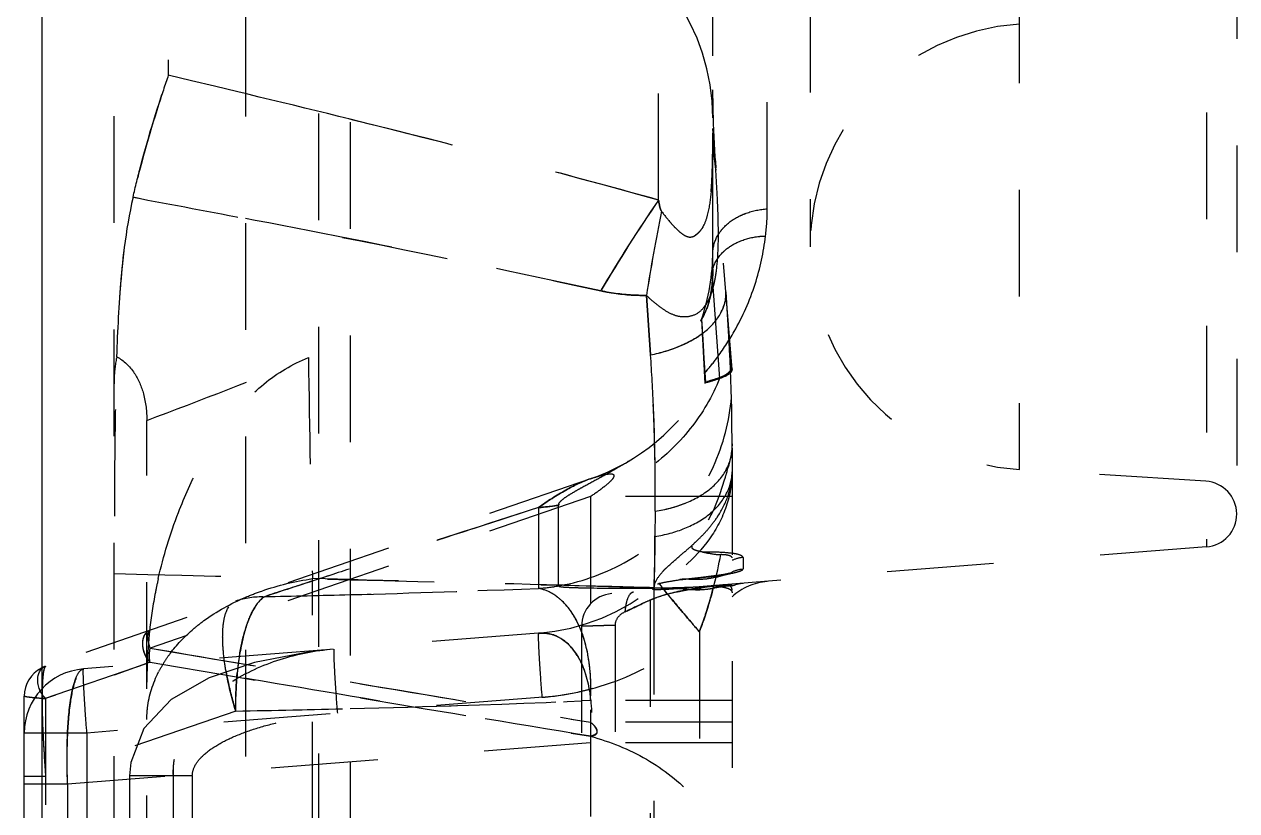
# Model space of a CAD drawing. Header units: millimetres. Extents: x 2141 to 4292, y -4498 to 2648.
# Drawn here: x 3637.15 to 3655.71, y -284.09 to -272.04 of the extents above; entities that cross this region are included whole.
import ezdxf

# ---------------------------------------------------------------- set-up
doc = ezdxf.new("R2010")
doc.units = ezdxf.units.MM
doc.header["$LTSCALE"] = 16.335
doc.linetypes.add('HIDDEN', pattern=[0.2, 0.1, -0.1])
doc.layers.add('21', color=7, linetype='CONTINUOUS')

msp = doc.modelspace()

# ---------------------------------------------------------------- linework, layer by layer
at = {"layer": '21', "color": 8, "linetype": 'HIDDEN'}
for p, q in [((3638.523, -307.753), (3638.523, -120.925)), ((3640.533, -134.607), (3640.533, -307.753)), ((3639.353, -135.371), (3639.353, -272.822)), ((3647.688, -275.791), (3647.688, -137.764)), ((3655.244, -162.316), (3655.244, -280.044)), ((3655.708, -162.819), (3655.708, -279.542)), ((3652.38, -163.5), (3652.38, -278.86)), ((3649.176, -166.91), (3649.176, -275.45)), ((3646.858, -274.732), (3646.858, -225.241)), ((3641.661, -247.272), (3641.648, -300.815)), ((3642.135, -247.402), (3642.135, -300.374)), ((3648.522, -274.868), (3648.522, -268.473)), ((3647.983, -277.325), (3647.688, -273.639)), ((3647.736, -274.238), (3647.722, -274.054)), ((3647.73, -274.167), (3647.736, -274.241)), ((3647.671, -275.847), (3647.789, -277.463)), ((3647.888, -276.136), (3647.959, -277.332)), ((3646.672, -276.192), (3646.735, -277.104)), ((3646.735, -277.104), (3646.672, -276.192)), ((3647.506, -276.583), (3647.504, -276.589)), ((3647.514, -276.56), (3647.568, -277.541)), ((3647.579, -277.521), (3647.529, -276.785)), ((3647.529, -276.785), (3647.54, -276.961)), ((3647.54, -276.961), (3647.553, -277.159)), ((3647.553, -277.159), (3647.567, -277.379)), ((3647.57, -277.429), (3647.567, -277.379)), ((3647.577, -277.527), (3647.57, -277.429)), ((3647.983, -277.331), (3647.983, -277.33)), ((3647.983, -277.332), (3647.983, -277.331)), ((3647.573, -277.532), (3647.574, -277.531)), ((3647.579, -277.521), (3647.577, -277.527)), ((3639.025, -314.89), (3639.025, -278.107)), ((3647.983, -278.53), (3647.983, -304.599)), ((3655.235, -279.039), (3652.38, -278.86)), ((3645.815, -279), (3637.475, -281.872)), ((3645.815, -279.274), (3639.075, -281.594)), ((3645.815, -279.274), (3645.815, -291.92)), ((3647.983, -279.274), (3645.815, -279.274)), ((3645.02, -279.442), (3645.02, -280.68)), ((3645.328, -280.641), (3645.328, -279.405)), ((3646.806, -279.498), (3646.803, -279.884)), ((3646.799, -280.25), (3646.803, -279.877)), ((3655.244, -280.044), (3646.141, -280.76)), ((3646.796, -280.618), (3646.799, -280.25)), ((3648.151, -280.207), (3648.151, -280.382)), ((3647.965, -280.444), (3647.983, -280.433)), ((3641.558, -280.467), (3641.56, -280.531)), ((3641.56, -307.224), (3641.56, -280.531)), ((3642.135, -280.546), (3641.56, -280.531)), ((3646.795, -280.618), (3646.784, -280.669)), ((3647.22, -280.544), (3647.182, -280.546)), ((3646.478, -280.661), (3646.144, -280.652)), ((3646.721, -280.667), (3646.478, -280.661)), ((3646.783, -280.669), (3646.721, -280.667)), ((3646.783, -280.669), (3646.783, -306.08)), ((3646.731, -280.858), (3646.731, -304.599)), ((3645.02, -281.365), (3638.056, -281.913)), ((3645.678, -281.261), (3646.192, -281.241)), ((3646.192, -281.241), (3645.678, -281.261)), ((3645.678, -281.261), (3645.678, -297.16)), ((3646.192, -281.241), (3646.193, -297.16)), ((3647.482, -281.344), (3647.482, -293.465)), ((3641.878, -281.613), (3641.521, -281.65)), ((3637.475, -282.362), (3639.075, -281.811)), ((3639.075, -281.811), (3638.523, -282.008)), ((3637.624, -282.316), (3637.475, -282.366)), ((3637.475, -282.362), (3637.475, -285.771)), ((3645.089, -282.346), (3638.107, -282.895)), ((3645.815, -282.398), (3645.678, -282.404)), ((3647.983, -282.398), (3645.815, -282.398)), ((3640.385, -282.558), (3637.475, -283.56)), ((3647.983, -282.73), (3645.815, -282.73)), ((3638.107, -282.895), (3637.148, -282.895)), ((3638.107, -282.895), (3638.107, -289.921)), ((3645.815, -283.047), (3637.812, -283.677)), ((3647.983, -283.047), (3645.815, -283.047)), ((3638.778, -283.349), (3638.761, -283.55)), ((3637.475, -283.56), (3637.148, -283.56)), ((3638.761, -283.55), (3638.761, -289.72)), ((3639.721, -283.55), (3638.761, -283.55)), ((3639.426, -283.55), (3639.426, -289.72)), ((3639.721, -283.583), (3639.721, -289.72)), ((3637.812, -283.677), (3637.148, -283.677)), ((3637.812, -283.677), (3637.812, -289.165))]:
    msp.add_line(p, q, dxfattribs=at)
at = {"layer": '21', "color": 7, "linetype": 'Continuous'}
for p, q in [((3637.418, -236.755), (3637.418, -386.18)), ((3637.148, -289.921), (3637.148, -282.331))]:
    msp.add_line(p, q, dxfattribs=at)
at = {"layer": '21', "color": 8, "linetype": 'HIDDEN'}
for points in [[(3647.723, -274.073), (3647.697, -273.561), (3647.688, -273.045)], [(3647.702, -280.49), (3647.505, -280.514), (3647.273, -280.537), (3647.221, -280.541)], [(3647.965, -280.444), (3647.969, -280.442), (3647.949, -280.447), (3647.853, -280.466), (3647.702, -280.49)], [(3641.521, -281.65), (3640.671, -281.813), (3639.98, -282.051)], [(3639.98, -282.051), (3639.399, -282.384), (3638.98, -282.827), (3638.778, -283.349)]]:
    msp.add_lwpolyline(points, dxfattribs=at)
for centre, radius, start, end in [((3644.472, -273.474), 3.216, 0, 70.9999), ((3652.593, -275.45), 3.417, 93.5697, 266.4303), ((3583.282, -510.997), 244.686, 76.08223, 76.75264), ((3598.616, -449.131), 180.948, 74.5378, 76.08345), ((3623.508, -273.715), 24.18, 359.5271, 0.0175), ((3651.236, -273.706), 3.548, 180.0291, 189.1836), ((3651.202, -273.708), 3.514, 180.0012, 183.0738), ((3651.271, -273.702), 3.583, 186.1367, 189.1701), ((3624.879, -275.793), 22.905, 2.6009, 3.8069), ((3642.26, -274.147), 5.421, 355.1395, 356.7762), ((3588.351, -547.118), 277.062, 78.80633, 79.50602), ((3667.977, -289.163), 25.578, 145.6556, 149.3464), ((3667.431, -288.815), 24.932, 145.6077, 149.3942), ((3635.064, -275.334), 12.71, 0.8229, 2.6167), ((3678.67, -281.221), 32.391, 168.7498, 171.068), ((3677.611, -281.033), 31.315, 168.71, 171.1078), ((3601.563, -480.875), 209.514, 77.76258, 78.83415), ((3644.674, -274.834), 3.848, 342.0624, 353.2947), ((3644.472, -275.517), 3.216, 340.6442, 360), ((3645.218, -275.547), 2.47, 357.4481, 359.9871), ((3644.079, -275.47), 3.612, 353.5127, 355.277), ((3644.773, -275.527), 2.916, 355.2791, 357.4448), ((3617.968, -278.53), 30.015, 0, 4.5739), ((3644.618, -274.814), 3.908, 330.3555, 342.0358), ((3644.574, -274.789), 3.958, 323.2304, 330.3618), ((3646.316, -274.918), 2.225, 280.8413, 293.5034), ((3646.411, -275.137), 1.987, 293.5253, 296.4062), ((3602.324, -180.256), 104.507, 290.5594, 292.01504), ((4190.196, -268.99), 548.758, 180.85131, 181.19842), ((3616.023, -279.22), 30.785, 2.4146, 3.9415), ((3616.056, -279.217), 30.751, 359.4769, 3.9412), ((3644.532, -274.757), 4.011, 319.1815, 323.224), ((3640.863, -277.546), 2.34, 177.7221, 180.0084), ((3644.768, -275.961), 3.215, 289, 330.6836), ((3616.1, -279.217), 30.707, 1.434, 2.4145), ((3616.117, -279.216), 30.69, 0.9384, 1.4339), ((3647.397, -278.53), 0.587, 355.8624, 359.979), ((3639.484, -267.034), 13.588, 299.4823, 300.641), ((3616.081, -279.216), 30.727, 359.4746, 0.938), ((3641.09, -276.887), 7.101, 343.7339, 344.0934), ((3646.925, -278.896), 1.058, 353.3107, 359.9608), ((3644.768, -278.16), 3.215, 274.5, 344.8198), ((3655.204, -279.542), 0.504, 274.5, 86.4303), ((3644.769, -276.037), 3.414, 274.2283, 279.4377), ((3646.518, -277.524), 1.995, 278.3142, 292.1112), ((3643.377, -275.602), 5.956, 310.6939, 311.935), ((3644.759, -277.142), 3.886, 311.9513, 313.4983), ((3638.86, -270.352), 12.881, 310.1505, 310.7011), ((3648.191, -280.715), 0.51, 94.5171, 114.1194), ((3646.026, -282.071), 6.998, 167.2688, 169.0343), ((3640.994, -278.951), 6.92, 344.4362, 346.9939), ((3648.593, -281.475), 0.904, 94.5, 132.3651), ((3648.191, -281.103), 0.502, 94.5, 114.3894), ((3646.117, -282.087), 7.091, 169.0523, 173.6984), ((3635.74, -42.834), 238.027, 271.22446, 272.23444), ((3635.72, -42.076), 238.785, 271.2254, 271.53946), ((3635.746, -42.994), 237.868, 271.53909, 272.23447), ((3644.768, -277.448), 3.242, 274.4694, 279.959), ((3644.796, -281.478), 0.84, 51.7673, 54.4961), ((3646.074, -263.676), 16.999, 268.6364, 268.966), ((3646.181, -281.261), 0.502, 94.5, 180), ((3646.334, -247.379), 33.298, 269.0245, 270.3891), ((3646.37, -247.158), 33.519, 270.326, 270.6615), ((3646.429, -252.309), 28.367, 270.6615, 270.9673), ((3653.252, -275.645), 8.086, 218.8029, 219.0258), ((3647.163, -281.403), 0.721, 89.3607, 94.5109), ((3646.889, -269.876), 10.794, 272.1103, 273.1331), ((3646.001, -258.083), 22.619, 273.7479, 273.9531), ((3647.448, -279.464), 1.236, 273.065, 281.5677), ((3646.416, -264.034), 16.653, 273.9394, 274.4829), ((3641.972, -279.225), 5.904, 341.6365, 344.4534), ((3641.445, -279.073), 6.453, 343.4822, 345.6313), ((3648.91, -285.849), 5.445, 113.5888, 115.1026), ((3669.015, -262.631), 28.527, 219.7243, 220.3097), ((3642.313, -279.331), 5.547, 341.0654, 343.49), ((3683.651, -250.246), 47.701, 220.2809, 220.6886), ((3643.156, -279.622), 4.656, 338.2894, 341.0756), ((3646.345, -282.112), 7.32, 173.694, 177.8206), ((3644.137, -281.929), 1.648, 20.2216, 24.6596), ((3643.944, -282.001), 1.854, 17.0612, 20.2437), ((3639.336, -281.531), 0.378, 180.084, 189.7569), ((3639.371, -281.525), 0.414, 189.742, 199.1312), ((3639.404, -281.509), 0.448, 191.0598, 199.6735), ((4012.52, 1913.673), 2226.805, 260.345623, 260.521491), ((3644.617, -282.378), 4.228, 170.9524, 173.462), ((3638.133, -282.895), 0.985, 94.5, 180), ((3637.633, -282.331), 0.485, 109, 117.3142), ((3646.466, -282.118), 7.441, 177.8143, 180.0014), ((4013.542, 1924.314), 2237.681, 260.366441, 260.541444), ((3640.864, -282.807), 1.863, 147.4756, 152.9428), ((3644.889, -282.411), 4.502, 173.439, 174.2088), ((3642.986, -282.203), 2.835, 356.0621, 5.9), ((3644.726, -278.068), 4.294, 276.384, 282.8734), ((3644.743, -278.144), 4.216, 282.8838, 285.3502), ((3637.491, -281.046), 1.32, 266.4721, 269.3239), ((3636.56, -60.082), 222.509, 270.98504, 272.38374), ((3636.596, -61.17), 221.42, 271.43339, 272.35073), ((3644.723, -278.039), 4.323, 274.632, 276.3364), ((3636.544, -59.272), 223.319, 270.98569, 271.43468), ((3656.842, -282.029), 19.427, 182.6314, 184.305), ((3659.711, -281.833), 22.303, 184.2536, 184.4401)]:
    msp.add_arc(centre, radius, start, end, dxfattribs=at)
at = {"layer": '21', "color": 7, "linetype": 'Continuous'}
msp.add_arc((3637.633, -282.331), 0.485, 117.3142, 180, dxfattribs=at)
at = {"layer": '21', "color": 8, "linetype": 'HIDDEN'}
for points, knots in [([(3638.813, -274.69), (3638.85, -274.528), (3639.005, -273.899), (3639.198, -273.279), (3639.353, -272.822)], [0, 0, 0, 0, 0.256043, 1, 1, 1, 1]), ([(3639.353, -272.822), (3639.302, -272.972), (3639.099, -273.587), (3638.922, -274.212), (3638.813, -274.69)], [0, 0, 0, 0, 0.24356, 1, 1, 1, 1]), ([(3646.858, -274.732), (3646.242, -274.561), (3643.75, -273.886), (3641.244, -273.267), (3639.353, -272.822)], [0, 0, 0, 0, 0.247499, 1, 1, 1, 1]), ([(3647.688, -273.708), (3647.688, -273.808), (3647.687, -274.011), (3647.68, -274.32), (3647.663, -274.64), (3647.624, -274.912), (3647.556, -275.124), (3647.47, -275.248), (3647.342, -275.317), (3647.229, -275.261), (3647.142, -275.188), (3647.058, -275.101), (3646.977, -275.005), (3646.926, -274.937), (3646.901, -274.902)], [0, 0, 0, 0, 0.129901, 0.263002, 0.400503, 0.545487, 0.619259, 0.686092, 0.740866, 0.788045, 0.837555, 0.889675, 0.943956, 1, 1, 1, 1]), ([(3647.672, -274.451), (3647.675, -274.406), (3647.683, -274.227), (3647.686, -274.048), (3647.687, -273.915)], [0, 0, 0, 0, 0.254661, 1, 1, 1, 1]), ([(3647.734, -274.273), (3647.73, -274.215), (3647.716, -273.993), (3647.732, -274.193), (3647.736, -274.241)], [0, 0, 0, 0, 0.549601, 1, 1, 1, 1]), ([(3647.723, -274.101), (3647.723, -274.1), (3647.724, -274.097), (3647.725, -274.119), (3647.727, -274.131), (3647.729, -274.156), (3647.73, -274.167)], [0, 0, 0, 0, 0.025215, 0.098873, 0.498088, 1, 1, 1, 1]), ([(3647.734, -274.273), (3647.731, -274.23), (3647.727, -274.173), (3647.723, -274.116), (3647.723, -274.101)], [0, 0, 0, 0, 0.740387, 1, 1, 1, 1]), ([(3646.672, -276.192), (3646.715, -276.234), (3646.804, -276.313), (3646.944, -276.418), (3647.095, -276.501), (3647.263, -276.528), (3647.439, -276.492), (3647.583, -276.358), (3647.671, -276.169), (3647.724, -275.959), (3647.755, -275.742), (3647.773, -275.454), (3647.775, -275.101), (3647.759, -274.684), (3647.743, -274.409), (3647.734, -274.273)], [0, 0, 0, 0, 0.057135, 0.11259, 0.165997, 0.218337, 0.271338, 0.330193, 0.396692, 0.466312, 0.535601, 0.604238, 0.738848, 0.870587, 1, 1, 1, 1]), ([(3638.813, -274.69), (3638.697, -275.197), (3638.59, -276.208), (3638.543, -277.685), (3638.527, -279.092), (3638.526, -280.006), (3638.526, -280.453)], [0, 0, 0, 0, 0.269788, 0.525195, 0.768208, 1, 1, 1, 1]), ([(3638.565, -277.132), (3638.58, -276.731), (3638.622, -275.914), (3638.719, -275.098), (3638.813, -274.69)], [0, 0, 0, 0, 0.489264, 1, 1, 1, 1]), ([(3638.813, -274.69), (3639.416, -274.802), (3641.808, -275.253), (3644.194, -275.735), (3645.973, -276.122)], [0, 0, 0, 0, 0.252227, 1, 1, 1, 1]), ([(3646.858, -274.732), (3646.861, -274.761), (3646.872, -274.819), (3646.887, -274.876), (3646.901, -274.902)], [0, 0, 0, 0, 0.502243, 1, 1, 1, 1]), ([(3646.901, -274.902), (3646.887, -274.876), (3646.872, -274.819), (3646.861, -274.761), (3646.858, -274.732)], [0, 0, 0, 0, 0.497761, 1, 1, 1, 1]), ([(3648.1, -274.976), (3648.132, -274.96), (3648.266, -274.904), (3648.412, -274.874), (3648.522, -274.868)], [0, 0, 0, 0, 0.244311, 1, 1, 1, 1]), ([(3646.901, -274.902), (3646.946, -274.964), (3647.016, -275.051), (3647.116, -275.16), (3647.192, -275.231), (3647.261, -275.28), (3647.325, -275.302), (3647.38, -275.297), (3647.432, -275.266), (3647.48, -275.224), (3647.525, -275.171), (3647.546, -275.128), (3647.556, -275.105)], [0, 0, 0, 0, 0.251581, 0.371281, 0.485971, 0.595046, 0.648633, 0.706108, 0.77173, 0.843272, 0.917854, 1, 1, 1, 1]), ([(3647.798, -275.222), (3647.816, -275.197), (3647.9, -275.096), (3648.01, -275.019), (3648.1, -274.976)], [0, 0, 0, 0, 0.238092, 1, 1, 1, 1]), ([(3647.688, -275.548), (3647.688, -275.52), (3647.698, -275.404), (3647.747, -275.293), (3647.798, -275.222)], [0, 0, 0, 0, 0.243372, 1, 1, 1, 1]), ([(3647.832, -275.543), (3647.849, -275.525), (3647.927, -275.451), (3648.022, -275.397), (3648.098, -275.365)], [0, 0, 0, 0, 0.2391, 1, 1, 1, 1]), ([(3648.098, -275.365), (3648.192, -275.326), (3648.326, -275.292), (3648.462, -275.284), (3648.496, -275.283)], [0, 0, 0, 0, 0.753707, 1, 1, 1, 1]), ([(3647.668, -275.878), (3647.671, -275.849), (3647.697, -275.726), (3647.766, -275.613), (3647.832, -275.543)], [0, 0, 0, 0, 0.232229, 1, 1, 1, 1]), ([(3647.506, -276.583), (3647.513, -276.565), (3647.537, -276.532), (3647.565, -276.469), (3647.617, -276.346), (3647.676, -276.117), (3647.688, -275.912), (3647.688, -275.79)], [0, 0, 0, 0, 0.069001, 0.145473, 0.253386, 0.555372, 1, 1, 1, 1]), ([(3647.688, -275.791), (3647.688, -275.952), (3647.671, -276.204), (3647.58, -276.438), (3647.54, -276.515)], [0, 0, 0, 0, 0.64999, 1, 1, 1, 1]), ([(3645.973, -276.122), (3646.029, -276.134), (3646.259, -276.177), (3646.495, -276.195), (3646.672, -276.192)], [0, 0, 0, 0, 0.246063, 1, 1, 1, 1]), ([(3646.672, -276.192), (3646.612, -276.193), (3646.378, -276.19), (3646.143, -276.159), (3645.973, -276.122)], [0, 0, 0, 0, 0.254412, 1, 1, 1, 1]), ([(3646.735, -277.104), (3646.893, -277.073), (3647.194, -276.981), (3647.582, -276.766), (3647.836, -276.471), (3647.896, -276.238), (3647.888, -276.136)], [0, 0, 0, 0, 0.298381, 0.578521, 0.81085, 1, 1, 1, 1]), ([(3647.816, -276.451), (3647.83, -276.425), (3647.874, -276.326), (3647.894, -276.215), (3647.888, -276.136)], [0, 0, 0, 0, 0.270797, 1, 1, 1, 1]), ([(3647.54, -276.515), (3647.536, -276.523), (3647.525, -276.546), (3647.512, -276.568), (3647.506, -276.583)], [0, 0, 0, 0, 0.379002, 1, 1, 1, 1]), ([(3647.512, -276.568), (3647.512, -276.566), (3647.515, -276.586), (3647.516, -276.588), (3647.517, -276.595)], [0, 0, 0, 0, 0.25015, 1, 1, 1, 1]), ([(3647.517, -276.595), (3647.518, -276.601), (3647.521, -276.627), (3647.522, -276.654), (3647.523, -276.675)], [0, 0, 0, 0, 0.203328, 1, 1, 1, 1]), ([(3647.523, -276.675), (3647.524, -276.684), (3647.525, -276.721), (3647.527, -276.757), (3647.529, -276.785)], [0, 0, 0, 0, 0.234889, 1, 1, 1, 1]), ([(3647.294, -276.917), (3647.315, -276.906), (3647.395, -276.865), (3647.471, -276.817), (3647.525, -276.778)], [0, 0, 0, 0, 0.257663, 1, 1, 1, 1]), ([(3638.565, -277.132), (3638.673, -277.188), (3638.851, -277.365), (3638.943, -277.59), (3638.973, -277.702)], [0, 0, 0, 0, 0.510503, 1, 1, 1, 1]), ([(3639.2, -280.529), (3639.278, -280.185), (3639.459, -279.592), (3639.821, -278.784), (3640.244, -278.107), (3640.792, -277.522), (3641.253, -277.243), (3641.499, -277.143)], [0, 0, 0, 0, 0.24985, 0.437322, 0.624923, 0.812485, 1, 1, 1, 1]), ([(3647.79, -277.463), (3647.683, -277.739), (3647.37, -278.267), (3646.705, -278.898), (3645.891, -279.299), (3645.307, -279.421), (3645.02, -279.442)], [0, 0, 0, 0, 0.249022, 0.505367, 0.758771, 1, 1, 1, 1]), ([(3647.571, -277.535), (3647.576, -277.525), (3647.604, -277.511), (3647.679, -277.485), (3647.774, -277.46), (3647.868, -277.418), (3647.92, -277.386), (3647.952, -277.357), (3647.965, -277.338), (3647.974, -277.326), (3647.977, -277.32), (3647.983, -277.318), (3647.983, -277.323), (3647.983, -277.325)], [0, 0, 0, 0, 0.065531, 0.182182, 0.50754, 0.674606, 0.822841, 0.887747, 0.944851, 0.96664, 0.980821, 0.987072, 1, 1, 1, 1]), ([(3647.571, -277.535), (3647.575, -277.527), (3647.597, -277.516), (3647.636, -277.502), (3647.69, -277.485), (3647.773, -277.457), (3647.873, -277.421), (3647.942, -277.368), (3647.963, -277.337)], [0, 0, 0, 0, 0.056038, 0.152758, 0.283665, 0.437086, 0.748376, 1, 1, 1, 1]), ([(3647.574, -277.531), (3647.577, -277.525), (3647.606, -277.523), (3647.649, -277.508), (3647.716, -277.489), (3647.764, -277.472), (3647.79, -277.463)], [0, 0, 0, 0, 0.094225, 0.319254, 0.641301, 1, 1, 1, 1]), ([(3647.79, -277.463), (3647.846, -277.446), (3647.913, -277.418), (3647.978, -277.364), (3647.983, -277.341), (3647.983, -277.331)], [0, 0, 0, 0, 0.723099, 0.882357, 1, 1, 1, 1]), ([(3647.963, -277.337), (3647.966, -277.334), (3647.971, -277.327), (3647.975, -277.32), (3647.983, -277.316), (3647.983, -277.322), (3647.983, -277.324)], [0, 0, 0, 0, 0.403352, 0.676621, 0.796705, 1, 1, 1, 1]), ([(3645.02, -280.68), (3645.38, -280.652), (3646.12, -280.467), (3647.08, -279.818), (3647.751, -278.864), (3647.944, -278.117), (3647.973, -277.752)], [0, 0, 0, 0, 0.240141, 0.497437, 0.75607, 1, 1, 1, 1]), ([(3646.806, -279.498), (3646.962, -279.475), (3647.262, -279.395), (3647.652, -279.185), (3647.913, -278.881), (3647.983, -278.641), (3647.983, -278.53)], [0, 0, 0, 0, 0.287616, 0.561476, 0.798075, 1, 1, 1, 1]), ([(3647.892, -278.865), (3647.905, -278.842), (3647.949, -278.749), (3647.976, -278.647), (3647.982, -278.572)], [0, 0, 0, 0, 0.26424, 1, 1, 1, 1]), ([(3645.328, -279.405), (3645.328, -279.378), (3645.377, -279.323), (3645.462, -279.263), (3645.57, -279.198), (3645.726, -279.11), (3645.928, -278.999), (3646.09, -278.909), (3646.172, -278.863)], [0, 0, 0, 0, 0.079621, 0.191358, 0.317724, 0.450071, 0.72298, 1, 1, 1, 1]), ([(3645.815, -279), (3645.848, -278.989), (3645.913, -278.968), (3645.996, -278.945), (3646.06, -278.931), (3646.099, -278.926), (3646.13, -278.926), (3646.15, -278.927), (3646.171, -278.934), (3646.177, -278.958), (3646.168, -278.982), (3646.146, -279.016), (3646.093, -279.066), (3645.984, -279.159), (3645.882, -279.229), (3645.815, -279.274)], [0, 0, 0, 0, 0.120327, 0.237176, 0.293639, 0.346985, 0.372321, 0.397361, 0.419187, 0.440898, 0.471446, 0.506083, 0.578401, 0.720797, 1, 1, 1, 1]), ([(3647.983, -278.897), (3647.983, -279.075), (3647.917, -279.441), (3647.567, -280.106), (3647.115, -280.486), (3646.783, -280.669)], [0, 0, 0, 0, 0.240318, 0.489901, 1, 1, 1, 1]), ([(3646.803, -279.884), (3646.959, -279.861), (3647.26, -279.779), (3647.652, -279.564), (3647.913, -279.254), (3647.983, -279.009), (3647.983, -278.897)], [0, 0, 0, 0, 0.285666, 0.558701, 0.796132, 1, 1, 1, 1]), ([(3645.815, -279), (3645.685, -279.045), (3645.41, -279.179), (3645.156, -279.346), (3645.02, -279.442)], [0, 0, 0, 0, 0.453092, 1, 1, 1, 1]), ([(3645.02, -279.442), (3645.156, -279.346), (3645.41, -279.179), (3645.685, -279.045), (3645.815, -279)], [0, 0, 0, 0, 0.546909, 1, 1, 1, 1]), ([(3647.696, -279.673), (3647.721, -279.64), (3647.811, -279.512), (3647.883, -279.371), (3647.921, -279.261)], [0, 0, 0, 0, 0.258538, 1, 1, 1, 1]), ([(3645.02, -279.442), (3644.268, -279.683), (3643.177, -280.039), (3641.779, -280.495), (3641.133, -280.709), (3640.827, -280.807)], [0, 0, 0, 0, 0.537253, 0.780985, 1, 1, 1, 1]), ([(3645.02, -279.442), (3644.767, -279.524), (3643.801, -279.837), (3642.835, -280.15), (3642.124, -280.383)], [0, 0, 0, 0, 0.262535, 1, 1, 1, 1]), ([(3646.803, -279.884), (3646.802, -279.95), (3646.798, -280.212), (3646.79, -280.474), (3646.783, -280.669)], [0, 0, 0, 0, 0.252715, 1, 1, 1, 1]), ([(3647.537, -280.124), (3647.511, -280.12), (3647.47, -280.112), (3647.418, -280.096), (3647.387, -280.082), (3647.368, -280.061), (3647.373, -280.044), (3647.377, -280.039)], [0, 0, 0, 0, 0.388581, 0.617032, 0.78445, 0.896446, 1, 1, 1, 1]), ([(3646.929, -280.414), (3646.947, -280.395), (3647.022, -280.319), (3647.104, -280.25), (3647.166, -280.198)], [0, 0, 0, 0, 0.241829, 1, 1, 1, 1]), ([(3647.482, -281.344), (3647.518, -281.255), (3647.656, -280.87), (3647.752, -280.471), (3647.809, -280.163)], [0, 0, 0, 0, 0.234975, 1, 1, 1, 1]), ([(3648.151, -280.207), (3648.147, -280.188), (3648.081, -280.157), (3647.963, -280.139), (3647.768, -280.124), (3647.62, -280.123), (3647.537, -280.124)], [0, 0, 0, 0, 0.089809, 0.290699, 0.603739, 1, 1, 1, 1]), ([(3647.537, -280.124), (3647.557, -280.128), (3647.646, -280.145), (3647.737, -280.162), (3647.809, -280.163)], [0, 0, 0, 0, 0.218471, 1, 1, 1, 1]), ([(3647.983, -280.213), (3647.983, -280.194), (3647.935, -280.174), (3647.878, -280.166), (3647.833, -280.163), (3647.809, -280.163)], [0, 0, 0, 0, 0.305836, 0.604556, 1, 1, 1, 1]), ([(3642.124, -280.383), (3641.898, -280.457), (3641.465, -280.599), (3641.032, -280.737), (3640.827, -280.807)], [0, 0, 0, 0, 0.522684, 1, 1, 1, 1]), ([(3646.795, -280.618), (3646.802, -280.601), (3646.836, -280.526), (3646.887, -280.46), (3646.929, -280.414)], [0, 0, 0, 0, 0.232924, 1, 1, 1, 1]), ([(3647.184, -280.546), (3647.308, -280.536), (3647.536, -280.514), (3647.805, -280.479), (3647.978, -280.449), (3648.069, -280.427), (3648.121, -280.41), (3648.151, -280.391), (3648.151, -280.382)], [0, 0, 0, 0, 0.377395, 0.696574, 0.819744, 0.912717, 0.972388, 1, 1, 1, 1]), ([(3640.532, -280.817), (3640.614, -280.782), (3640.947, -280.653), (3641.296, -280.57), (3641.56, -280.531)], [0, 0, 0, 0, 0.251235, 1, 1, 1, 1]), ([(3646.844, -280.615), (3646.846, -280.614), (3646.853, -280.609), (3646.861, -280.607), (3646.868, -280.605)], [0, 0, 0, 0, 0.161262, 1, 1, 1, 1]), ([(3646.865, -280.597), (3646.864, -280.598), (3646.869, -280.605), (3646.874, -280.614), (3646.887, -280.632), (3646.915, -280.669), (3646.967, -280.733), (3647.045, -280.828), (3647.142, -280.944), (3647.289, -281.119), (3647.404, -281.253), (3647.482, -281.344)], [0, 0, 0, 0, 0.004471, 0.017259, 0.039114, 0.070624, 0.163364, 0.292389, 0.451796, 0.630598, 1, 1, 1, 1]), ([(3646.868, -280.605), (3646.911, -280.592), (3647.016, -280.573), (3647.122, -280.556), (3647.184, -280.546)], [0, 0, 0, 0, 0.413526, 1, 1, 1, 1]), ([(3646.951, -280.712), (3646.94, -280.699), (3646.912, -280.664), (3646.883, -280.629), (3646.868, -280.605)], [0, 0, 0, 0, 0.364095, 1, 1, 1, 1]), ([(3647.541, -280.541), (3647.485, -280.545), (3647.378, -280.545), (3647.271, -280.538), (3647.221, -280.542)], [0, 0, 0, 0, 0.524191, 1, 1, 1, 1]), ([(3647.737, -280.508), (3647.784, -280.495), (3647.86, -280.475), (3647.937, -280.455), (3647.965, -280.444)], [0, 0, 0, 0, 0.621652, 1, 1, 1, 1]), ([(3647.983, -280.705), (3647.983, -280.692), (3647.978, -280.665), (3647.946, -280.637), (3647.897, -280.625), (3647.861, -280.625), (3647.84, -280.627)], [0, 0, 0, 0, 0.207901, 0.408958, 0.661144, 1, 1, 1, 1]), ([(3640.827, -280.807), (3640.749, -280.855), (3640.607, -281.061), (3640.478, -281.461), (3640.396, -281.982), (3640.382, -282.363), (3640.385, -282.558)], [0, 0, 0, 0, 0.14846, 0.383413, 0.684135, 1, 1, 1, 1]), ([(3640.644, -281.026), (3640.658, -281.001), (3640.706, -280.919), (3640.77, -280.842), (3640.827, -280.807)], [0, 0, 0, 0, 0.304019, 1, 1, 1, 1]), ([(3645.815, -282.398), (3645.83, -282.161), (3645.81, -281.73), (3645.639, -281.18), (3645.364, -280.819), (3645.129, -280.701), (3645.02, -280.68)], [0, 0, 0, 0, 0.349332, 0.629538, 0.836435, 1, 1, 1, 1]), ([(3645.284, -280.794), (3645.264, -280.779), (3645.183, -280.727), (3645.09, -280.693), (3645.02, -280.68)], [0, 0, 0, 0, 0.260628, 1, 1, 1, 1]), ([(3645.328, -280.641), (3645.328, -280.646), (3645.35, -280.652), (3645.375, -280.656), (3645.417, -280.66), (3645.48, -280.664), (3645.565, -280.667), (3645.634, -280.669), (3645.67, -280.67)], [0, 0, 0, 0, 0.043505, 0.137204, 0.259477, 0.396446, 0.69179, 1, 1, 1, 1]), ([(3646.348, -281.038), (3646.351, -280.998), (3646.36, -280.925), (3646.387, -280.82), (3646.434, -280.737), (3646.476, -280.734)], [0, 0, 0, 0, 0.352406, 0.626558, 1, 1, 1, 1]), ([(3646.417, -280.775), (3646.422, -280.768), (3646.437, -280.75), (3646.46, -280.735), (3646.476, -280.734)], [0, 0, 0, 0, 0.31251, 1, 1, 1, 1]), ([(3647.983, -280.635), (3647.983, -280.633), (3647.973, -280.628), (3647.944, -280.628), (3647.874, -280.631), (3647.762, -280.641), (3647.609, -280.657), (3647.421, -280.68), (3647.121, -280.731), (3646.885, -280.792), (3646.731, -280.858)], [0, 0, 0, 0, 0.006, 0.019946, 0.074609, 0.164153, 0.285497, 0.434808, 0.607541, 1, 1, 1, 1]), ([(3646.731, -280.858), (3646.766, -280.843), (3646.901, -280.79), (3647.043, -280.753), (3647.149, -280.731)], [0, 0, 0, 0, 0.25717, 1, 1, 1, 1]), ([(3646.762, -280.682), (3646.755, -280.687), (3646.804, -280.697), (3646.832, -280.694), (3646.897, -280.695), (3646.965, -280.692), (3647.074, -280.686), (3647.157, -280.68), (3647.215, -280.676)], [0, 0, 0, 0, 0.061454, 0.157469, 0.288402, 0.445731, 0.621065, 1, 1, 1, 1]), ([(3646.908, -280.672), (3646.941, -280.671), (3647.068, -280.669), (3647.194, -280.666), (3647.287, -280.662)], [0, 0, 0, 0, 0.26353, 1, 1, 1, 1]), ([(3647.482, -281.344), (3647.43, -281.284), (3647.247, -281.07), (3647.065, -280.855), (3646.939, -280.698)], [0, 0, 0, 0, 0.281679, 1, 1, 1, 1]), ([(3646.939, -280.698), (3646.948, -280.709), (3646.993, -280.764), (3647.038, -280.819), (3647.074, -280.862)], [0, 0, 0, 0, 0.207492, 1, 1, 1, 1]), ([(3647.149, -280.731), (3647.186, -280.723), (3647.324, -280.695), (3647.463, -280.675), (3647.564, -280.663)], [0, 0, 0, 0, 0.273251, 1, 1, 1, 1]), ([(3647.171, -280.682), (3647.255, -280.683), (3647.429, -280.712), (3647.606, -280.693), (3647.696, -280.675)], [0, 0, 0, 0, 0.476314, 1, 1, 1, 1]), ([(3647.482, -281.344), (3647.502, -281.292), (3647.585, -281.073), (3647.652, -280.848), (3647.696, -280.675)], [0, 0, 0, 0, 0.238407, 1, 1, 1, 1]), ([(3647.538, -280.65), (3647.55, -280.65), (3647.566, -280.65), (3647.583, -280.649), (3647.588, -280.649)], [0, 0, 0, 0, 0.70879, 1, 1, 1, 1]), ([(3647.588, -280.649), (3647.594, -280.648), (3647.624, -280.646), (3647.654, -280.643), (3647.678, -280.641)], [0, 0, 0, 0, 0.211767, 1, 1, 1, 1]), ([(3647.678, -280.641), (3647.707, -280.639), (3647.758, -280.639), (3647.828, -280.656), (3647.887, -280.669), (3647.927, -280.681), (3647.944, -280.69)], [0, 0, 0, 0, 0.3239, 0.551644, 0.787792, 1, 1, 1, 1]), ([(3647.983, -280.641), (3647.983, -280.639), (3647.974, -280.637), (3647.951, -280.638), (3647.892, -280.642), (3647.805, -280.655), (3647.735, -280.667), (3647.696, -280.675)], [0, 0, 0, 0, 0.020152, 0.071522, 0.272164, 0.590599, 1, 1, 1, 1]), ([(3647.696, -280.675), (3647.723, -280.669), (3647.806, -280.654), (3647.891, -280.641), (3647.948, -280.638)], [0, 0, 0, 0, 0.321485, 1, 1, 1, 1]), ([(3647.87, -280.632), (3647.894, -280.63), (3647.929, -280.629), (3647.966, -280.627), (3647.978, -280.631)], [0, 0, 0, 0, 0.659684, 1, 1, 1, 1]), ([(3647.944, -280.69), (3647.948, -280.692), (3647.96, -280.699), (3647.971, -280.71), (3647.976, -280.719)], [0, 0, 0, 0, 0.286778, 1, 1, 1, 1]), ([(3639.718, -281.318), (3639.777, -281.267), (3640.027, -281.069), (3640.31, -280.913), (3640.532, -280.817)], [0, 0, 0, 0, 0.241338, 1, 1, 1, 1]), ([(3640.385, -282.558), (3640.324, -282.358), (3640.25, -282.064), (3640.196, -281.682), (3640.181, -281.436), (3640.192, -281.224), (3640.23, -281.028), (3640.313, -280.895), (3640.385, -280.87)], [0, 0, 0, 0, 0.353871, 0.512916, 0.653767, 0.77319, 0.869598, 1, 1, 1, 1]), ([(3645.463, -280.962), (3645.451, -280.948), (3645.406, -280.896), (3645.356, -280.849), (3645.316, -280.818)], [0, 0, 0, 0, 0.264065, 1, 1, 1, 1]), ([(3645.635, -281.241), (3645.623, -281.214), (3645.574, -281.116), (3645.514, -281.023), (3645.463, -280.962)], [0, 0, 0, 0, 0.27071, 1, 1, 1, 1]), ([(3640.442, -281.713), (3640.463, -281.582), (3640.512, -281.347), (3640.595, -281.121), (3640.644, -281.026)], [0, 0, 0, 0, 0.555228, 1, 1, 1, 1]), ([(3646.348, -281.038), (3646.308, -281.056), (3646.232, -281.107), (3646.192, -281.197), (3646.192, -281.241)], [0, 0, 0, 0, 0.500449, 1, 1, 1, 1]), ([(3647.576, -281.085), (3647.569, -281.107), (3647.539, -281.194), (3647.507, -281.28), (3647.482, -281.344)], [0, 0, 0, 0, 0.255684, 1, 1, 1, 1]), ([(3639.075, -281.321), (3639.04, -281.333), (3638.973, -281.392), (3638.957, -281.475), (3638.957, -281.518)], [0, 0, 0, 0, 0.462956, 1, 1, 1, 1]), ([(3639.075, -281.321), (3639.039, -281.334), (3638.972, -281.398), (3638.958, -281.485), (3638.957, -281.531)], [0, 0, 0, 0, 0.45173, 1, 1, 1, 1]), ([(3639.042, -281.411), (3639.042, -281.399), (3639.044, -281.369), (3639.055, -281.328), (3639.075, -281.321)], [0, 0, 0, 0, 0.351194, 1, 1, 1, 1]), ([(3639.293, -281.805), (3639.321, -281.761), (3639.444, -281.584), (3639.595, -281.425), (3639.718, -281.318)], [0, 0, 0, 0, 0.239695, 1, 1, 1, 1]), ([(3645.02, -281.365), (3645.019, -281.365), (3645.018, -281.373), (3645.017, -281.384), (3645.016, -281.407), (3645.016, -281.454), (3645.019, -281.538), (3645.025, -281.663), (3645.034, -281.817), (3645.049, -282.048), (3645.062, -282.227), (3645.072, -282.347)], [0, 0, 0, 0, 0.004719, 0.017611, 0.039556, 0.071176, 0.164235, 0.293646, 0.453371, 0.632194, 1, 1, 1, 1]), ([(3645.341, -281.435), (3645.316, -281.421), (3645.216, -281.374), (3645.102, -281.359), (3645.02, -281.365)], [0, 0, 0, 0, 0.257758, 1, 1, 1, 1]), ([(3645.02, -281.365), (3645.076, -281.361), (3645.189, -281.367), (3645.423, -281.458), (3645.691, -281.764), (3645.806, -282.213), (3645.843, -282.661), (3645.832, -282.917), (3645.815, -283.047)], [0, 0, 0, 0, 0.079628, 0.160332, 0.354197, 0.634278, 0.811131, 1, 1, 1, 1]), ([(3645.072, -282.347), (3645.511, -282.312), (3646.384, -282.104), (3647.147, -281.63), (3647.482, -281.344)], [0, 0, 0, 0, 0.499981, 1, 1, 1, 1]), ([(3639.075, -281.594), (3639.07, -281.578), (3639.053, -281.518), (3639.042, -281.456), (3639.042, -281.411)], [0, 0, 0, 0, 0.277653, 1, 1, 1, 1]), ([(3645.687, -281.848), (3645.665, -281.799), (3645.582, -281.638), (3645.452, -281.498), (3645.341, -281.435)], [0, 0, 0, 0, 0.29541, 1, 1, 1, 1]), ([(3645.807, -281.912), (3645.802, -281.871), (3645.783, -281.717), (3645.75, -281.565), (3645.717, -281.457)], [0, 0, 0, 0, 0.26573, 1, 1, 1, 1]), ([(3638.982, -281.66), (3638.987, -281.675), (3639.01, -281.73), (3639.044, -281.78), (3639.075, -281.811)], [0, 0, 0, 0, 0.260413, 1, 1, 1, 1]), ([(3639.075, -281.811), (3639.071, -281.797), (3639.061, -281.725), (3639.066, -281.651), (3639.075, -281.594)], [0, 0, 0, 0, 0.208493, 1, 1, 1, 1]), ([(3639.075, -281.811), (3639.071, -281.797), (3639.061, -281.725), (3639.066, -281.651), (3639.075, -281.594)], [0, 0, 0, 0, 0.208098, 1, 1, 1, 1]), ([(3641.878, -281.613), (3641.601, -281.636), (3641.049, -281.742), (3640.404, -282.035), (3639.954, -282.381), (3639.666, -282.708), (3639.465, -283.103), (3639.418, -283.402), (3639.426, -283.55)], [0, 0, 0, 0, 0.244254, 0.490005, 0.614632, 0.741058, 0.869693, 1, 1, 1, 1]), ([(3641.946, -282.593), (3641.936, -282.473), (3641.923, -282.294), (3641.908, -282.063), (3641.899, -281.909), (3641.893, -281.784), (3641.89, -281.7), (3641.89, -281.653), (3641.89, -281.63), (3641.892, -281.619), (3641.893, -281.611), (3641.894, -281.611)], [0, 0, 0, 0, 0.367804, 0.546683, 0.70635, 0.836073, 0.928818, 0.960467, 0.982473, 0.99533, 1, 1, 1, 1]), ([(3637.475, -281.872), (3637.47, -281.874), (3637.461, -281.887), (3637.445, -281.932), (3637.431, -282.028), (3637.422, -282.183), (3637.42, -282.39), (3637.424, -282.641), (3637.439, -283.036), (3637.461, -283.346), (3637.475, -283.56)], [0, 0, 0, 0, 0.009565, 0.026598, 0.085636, 0.178072, 0.301224, 0.451167, 0.622134, 1, 1, 1, 1]), ([(3637.475, -281.872), (3637.465, -281.876), (3637.451, -281.912), (3637.439, -281.973), (3637.429, -282.073), (3637.426, -282.15), (3637.424, -282.193)], [0, 0, 0, 0, 0.099743, 0.300404, 0.602747, 1, 1, 1, 1]), ([(3637.812, -283.677), (3637.804, -283.452), (3637.802, -283.039), (3637.84, -282.499), (3637.905, -282.143), (3637.978, -281.964), (3638.032, -281.915), (3638.056, -281.913)], [0, 0, 0, 0, 0.371577, 0.679316, 0.894153, 0.959811, 1, 1, 1, 1]), ([(3637.939, -282.055), (3637.953, -282.018), (3637.978, -281.961), (3638.032, -281.915), (3638.056, -281.913)], [0, 0, 0, 0, 0.623716, 1, 1, 1, 1]), ([(3638.107, -282.895), (3638.098, -282.77), (3638.084, -282.589), (3638.069, -282.357), (3638.061, -282.21), (3638.055, -282.09), (3638.052, -282.008), (3638.052, -281.96), (3638.052, -281.935), (3638.053, -281.923), (3638.054, -281.913), (3638.056, -281.913)], [0, 0, 0, 0, 0.382347, 0.555094, 0.70637, 0.830511, 0.92295, 0.956009, 0.979914, 0.994532, 1, 1, 1, 1]), ([(3645.756, -282.038), (3645.751, -282.021), (3645.731, -281.956), (3645.707, -281.893), (3645.687, -281.848)], [0, 0, 0, 0, 0.262738, 1, 1, 1, 1]), ([(3637.851, -282.432), (3637.856, -282.394), (3637.877, -282.267), (3637.905, -282.139), (3637.939, -282.055)], [0, 0, 0, 0, 0.297706, 1, 1, 1, 1]), ([(3639.025, -282.689), (3639.025, -282.629), (3639.04, -282.377), (3639.118, -282.13), (3639.205, -281.959)], [0, 0, 0, 0, 0.237876, 1, 1, 1, 1]), ([(3640.239, -281.961), (3640.248, -282.01), (3640.287, -282.211), (3640.34, -282.409), (3640.385, -282.558)], [0, 0, 0, 0, 0.240792, 1, 1, 1, 1]), ([(3640.385, -282.558), (3640.385, -282.508), (3640.384, -282.308), (3640.395, -282.107), (3640.41, -281.956)], [0, 0, 0, 0, 0.245514, 1, 1, 1, 1]), ([(3637.472, -282.363), (3637.461, -282.353), (3637.42, -282.309), (3637.392, -282.255), (3637.377, -282.211)], [0, 0, 0, 0, 0.240942, 1, 1, 1, 1]), ([(3637.424, -282.193), (3637.424, -282.208), (3637.422, -282.272), (3637.421, -282.335), (3637.421, -282.384)], [0, 0, 0, 0, 0.231373, 1, 1, 1, 1]), ([(3637.475, -282.366), (3637.423, -282.367), (3637.352, -282.362), (3637.267, -282.353), (3637.223, -282.348), (3637.191, -282.344), (3637.167, -282.339), (3637.157, -282.334), (3637.148, -282.332), (3637.148, -282.331)], [0, 0, 0, 0, 0.47079, 0.644712, 0.776991, 0.874351, 0.943, 0.984797, 1, 1, 1, 1]), ([(3637.421, -282.384), (3637.421, -282.424), (3637.423, -282.603), (3637.429, -282.782), (3637.435, -282.921)], [0, 0, 0, 0, 0.22391, 1, 1, 1, 1]), ([(3637.812, -283.677), (3637.802, -283.453), (3637.799, -283.037), (3637.824, -282.621), (3637.851, -282.432)], [0, 0, 0, 0, 0.541413, 1, 1, 1, 1]), ([(3639.723, -283.583), (3639.716, -283.529), (3639.741, -283.405), (3639.87, -283.241), (3640.074, -283.087), (3640.35, -282.946), (3640.688, -282.821), (3641.223, -282.679), (3641.651, -282.616), (3641.946, -282.593)], [0, 0, 0, 0, 0.062966, 0.139733, 0.237686, 0.358077, 0.49896, 0.656337, 1, 1, 1, 1]), ([(3645.815, -282.945), (3645.838, -282.941), (3645.871, -282.932), (3645.915, -282.908), (3645.921, -282.866), (3645.903, -282.828), (3645.874, -282.776), (3645.839, -282.747), (3645.815, -282.73)], [0, 0, 0, 0, 0.219572, 0.329422, 0.44243, 0.582268, 0.723395, 1, 1, 1, 1]), ([(3645.815, -282.73), (3645.838, -282.747), (3645.88, -282.785), (3645.923, -282.849), (3645.909, -282.904), (3645.869, -282.93), (3645.837, -282.941), (3645.815, -282.945)], [0, 0, 0, 0, 0.279494, 0.554456, 0.673785, 0.781948, 1, 1, 1, 1]), ([(3645.815, -282.945), (3646.113, -283.026), (3646.689, -283.258), (3647.406, -283.815), (3647.875, -284.535), (3647.983, -285.077), (3647.983, -285.332)], [0, 0, 0, 0, 0.268692, 0.533063, 0.778168, 1, 1, 1, 1])]:
    msp.add_open_spline(points, degree=3, knots=knots, dxfattribs=at)
for points in [[(3648.496, -275.283), (3648.512, -275.145), (3648.522, -275.006), (3648.522, -274.868)], [(3647.77, -275.473), (3647.774, -275.366), (3647.774, -275.259), (3647.773, -275.152)], [(3647.745, -275.803), (3647.758, -275.693), (3647.766, -275.583), (3647.77, -275.473)], [(3647.68, -276.121), (3647.712, -276.018), (3647.732, -275.91), (3647.745, -275.803)], [(3647.602, -276.303), (3647.635, -276.246), (3647.66, -276.184), (3647.68, -276.121)], [(3647.545, -276.383), (3647.567, -276.359), (3647.585, -276.331), (3647.602, -276.303)], [(3638.565, -277.132), (3638.541, -277.237), (3638.529, -277.345), (3638.524, -277.453)], [(3638.973, -277.702), (3639.009, -277.834), (3639.025, -277.971), (3639.025, -278.107)], [(3647.983, -278.467), (3647.982, -278.591), (3647.953, -278.714), (3647.92, -278.833)], [(3647.907, -278.876), (3647.895, -278.918), (3647.882, -278.96), (3647.871, -279.002)], [(3647.921, -279.261), (3647.947, -279.183), (3647.966, -279.101), (3647.976, -279.019)], [(3647.565, -279.829), (3647.611, -279.779), (3647.655, -279.727), (3647.696, -279.673)], [(3647.434, -279.961), (3647.479, -279.918), (3647.523, -279.874), (3647.565, -279.829)], [(3647.983, -280.425), (3648.036, -280.402), (3648.094, -280.387), (3648.151, -280.382)], [(3638.526, -280.453), (3641.278, -280.523), (3644.031, -280.596), (3646.783, -280.669)], [(3646.144, -280.652), (3644.808, -280.616), (3643.472, -280.581), (3642.135, -280.546)], [(3647.737, -280.508), (3647.673, -280.525), (3647.607, -280.536), (3647.541, -280.541)], [(3640.385, -280.87), (3640.526, -280.822), (3640.678, -280.801), (3640.827, -280.807)], [(3647.337, -280.695), (3647.282, -280.691), (3647.227, -280.683), (3647.171, -280.682)], [(3647.514, -280.698), (3647.455, -280.701), (3647.396, -280.7), (3647.337, -280.695)], [(3647.479, -280.653), (3647.499, -280.652), (3647.518, -280.651), (3647.538, -280.65)], [(3647.948, -280.638), (3647.956, -280.637), (3647.965, -280.637), (3647.973, -280.637)], [(3647.976, -280.719), (3647.981, -280.728), (3647.983, -280.74), (3647.983, -280.75)], [(3646.731, -280.858), (3646.602, -280.915), (3646.476, -280.978), (3646.348, -281.038)], [(3646.348, -281.038), (3646.433, -280.998), (3646.516, -280.957), (3646.6, -280.918)], [(3646.348, -281.038), (3646.35, -281.003), (3646.355, -280.968), (3646.361, -280.933)], [(3638.957, -281.518), (3638.957, -281.544), (3638.959, -281.57), (3638.964, -281.595)], [(3638.98, -281.66), (3638.993, -281.699), (3639.012, -281.735), (3639.036, -281.768)], [(3639.075, -281.594), (3640.095, -281.768), (3641.115, -281.941), (3642.135, -282.113)], [(3637.413, -281.913), (3637.43, -281.895), (3637.451, -281.88), (3637.475, -281.872)], [(3637.414, -281.914), (3637.431, -281.895), (3637.451, -281.88), (3637.474, -281.872)], [(3639.036, -281.768), (3639.048, -281.783), (3639.061, -281.798), (3639.075, -281.811)], [(3642.135, -282.329), (3641.115, -282.157), (3640.095, -281.985), (3639.075, -281.811)], [(3637.417, -282.296), (3637.4, -282.27), (3637.386, -282.242), (3637.376, -282.213)], [(3642.135, -282.113), (3643.361, -282.32), (3644.588, -282.526), (3645.815, -282.73)], [(3637.475, -282.366), (3637.453, -282.346), (3637.433, -282.322), (3637.417, -282.296)], [(3645.815, -282.945), (3644.588, -282.741), (3643.361, -282.535), (3642.135, -282.329)], [(3639.442, -283.299), (3639.428, -283.382), (3639.423, -283.466), (3639.426, -283.55)]]:
    msp.add_open_spline(points, degree=3, dxfattribs=at)
at = {"layer": '21', "color": 7, "linetype": 'Continuous'}
for points, knots in [([(3637.376, -282.213), (3637.367, -282.185), (3637.343, -282.086), (3637.362, -281.967), (3637.413, -281.913)], [0, 0, 0, 0, 0.280401, 1, 1, 1, 1]), ([(3637.187, -282.343), (3637.177, -282.342), (3637.167, -282.337), (3637.148, -282.334), (3637.148, -282.331)], [0, 0, 0, 0, 0.729376, 1, 1, 1, 1]), ([(3637.41, -282.364), (3637.362, -282.361), (3637.288, -282.352), (3637.213, -282.348), (3637.187, -282.343)], [0, 0, 0, 0, 0.639989, 1, 1, 1, 1])]:
    msp.add_open_spline(points, degree=3, knots=knots, dxfattribs=at)

doc.saveas('drawing.dxf')
